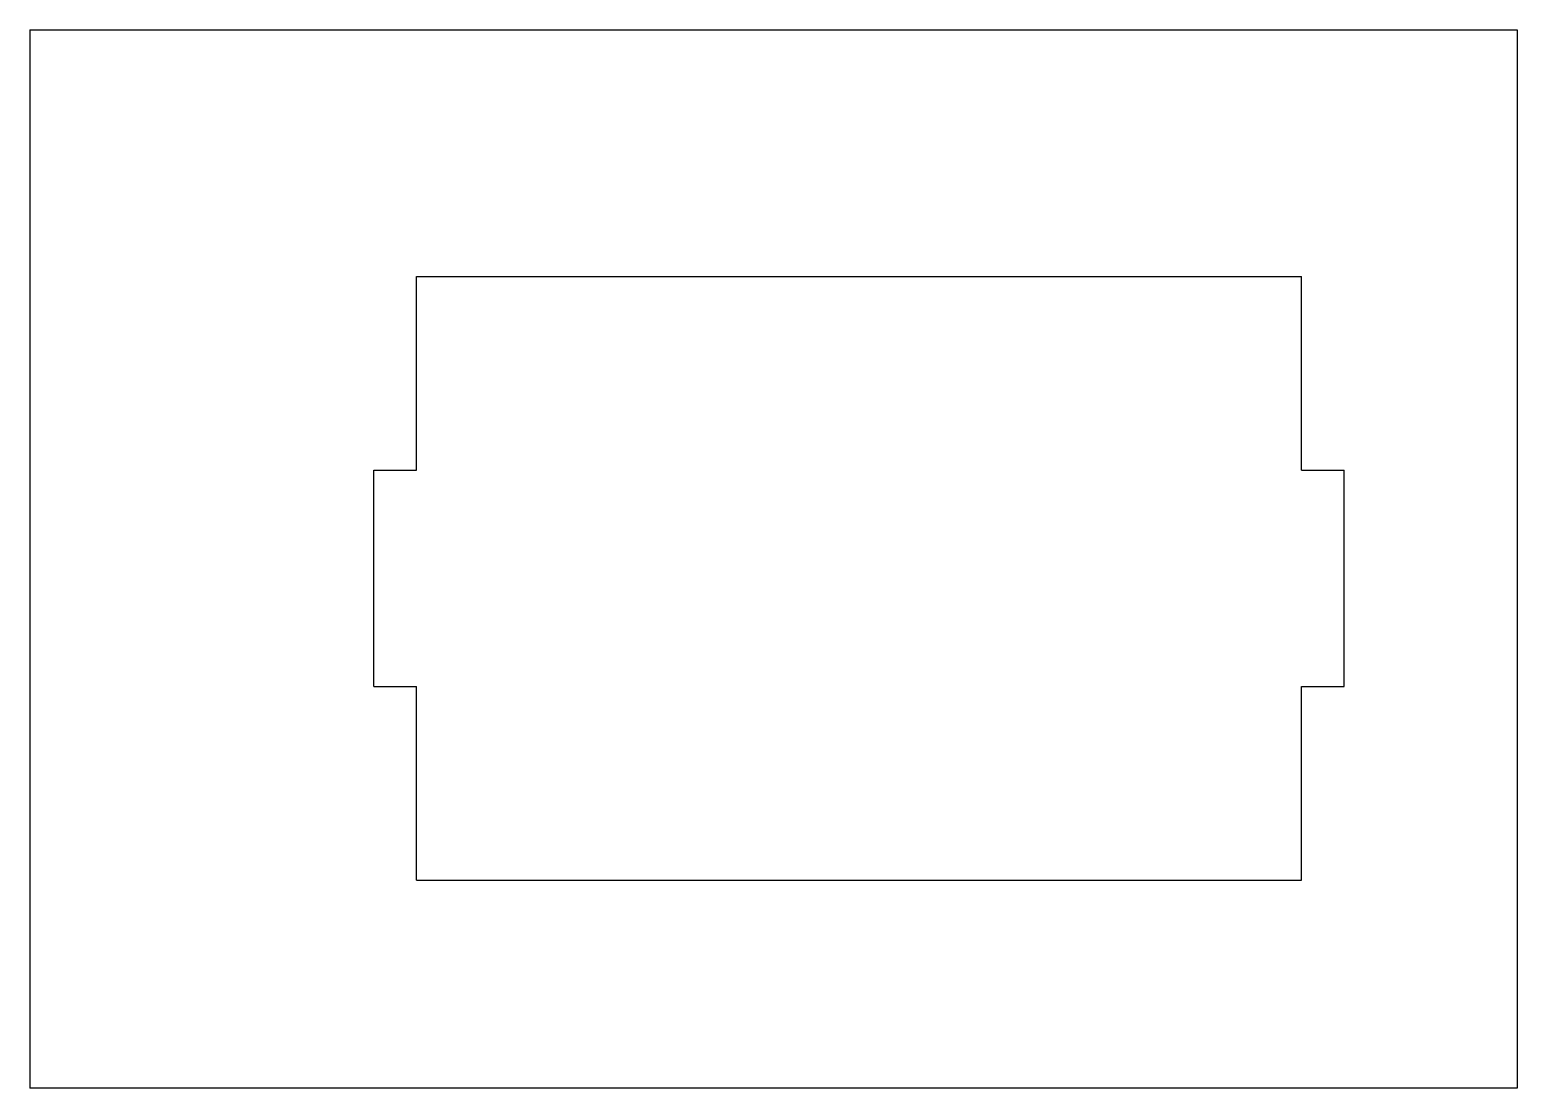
# Model space of a CAD drawing. Header units: centimetres. Extents: x -4 to -1.73, y -0.8 to 0.82.
import ezdxf

# ---------------------------------------------------------------- set-up
doc = ezdxf.new("R2010")
doc.units = ezdxf.units.CM

msp = doc.modelspace()

# ---------------------------------------------------------------- linework, layer by layer
at = {"color": 7, "linetype": 'Continuous', "lineweight": 25}
for p, q in [((-4, 0.8158), (-4, -0.7974)), ((-4, 0.8158), (-1.7315, 0.8158)), ((-1.7315, 0.8158), (-1.7315, -0.7974)), ((-1.7315, -0.7974), (-4, -0.7974))]:
    msp.add_line(p, q, dxfattribs=at)
at = {"color": 1, "linetype": 'Continuous', "lineweight": 25}
for p, q in [((-3.4104, 0.4398), (-2.0604, 0.4398)), ((-3.4104, 0.1448), (-3.4104, 0.4398)), ((-2.0604, 0.1448), (-2.0604, 0.4398)), ((-3.4754, 0.1448), (-3.4104, 0.1448)), ((-3.4754, -0.1852), (-3.4754, 0.1448)), ((-2.0604, 0.1448), (-1.9954, 0.1448)), ((-1.9954, -0.1852), (-1.9954, 0.1448)), ((-3.4754, -0.1852), (-3.4104, -0.1852)), ((-3.4104, -0.4802), (-3.4104, -0.1852)), ((-2.0604, -0.4802), (-2.0604, -0.1852)), ((-2.0604, -0.1852), (-1.9954, -0.1852)), ((-3.4104, -0.4802), (-2.0604, -0.4802))]:
    msp.add_line(p, q, dxfattribs=at)

doc.saveas('drawing.dxf')
